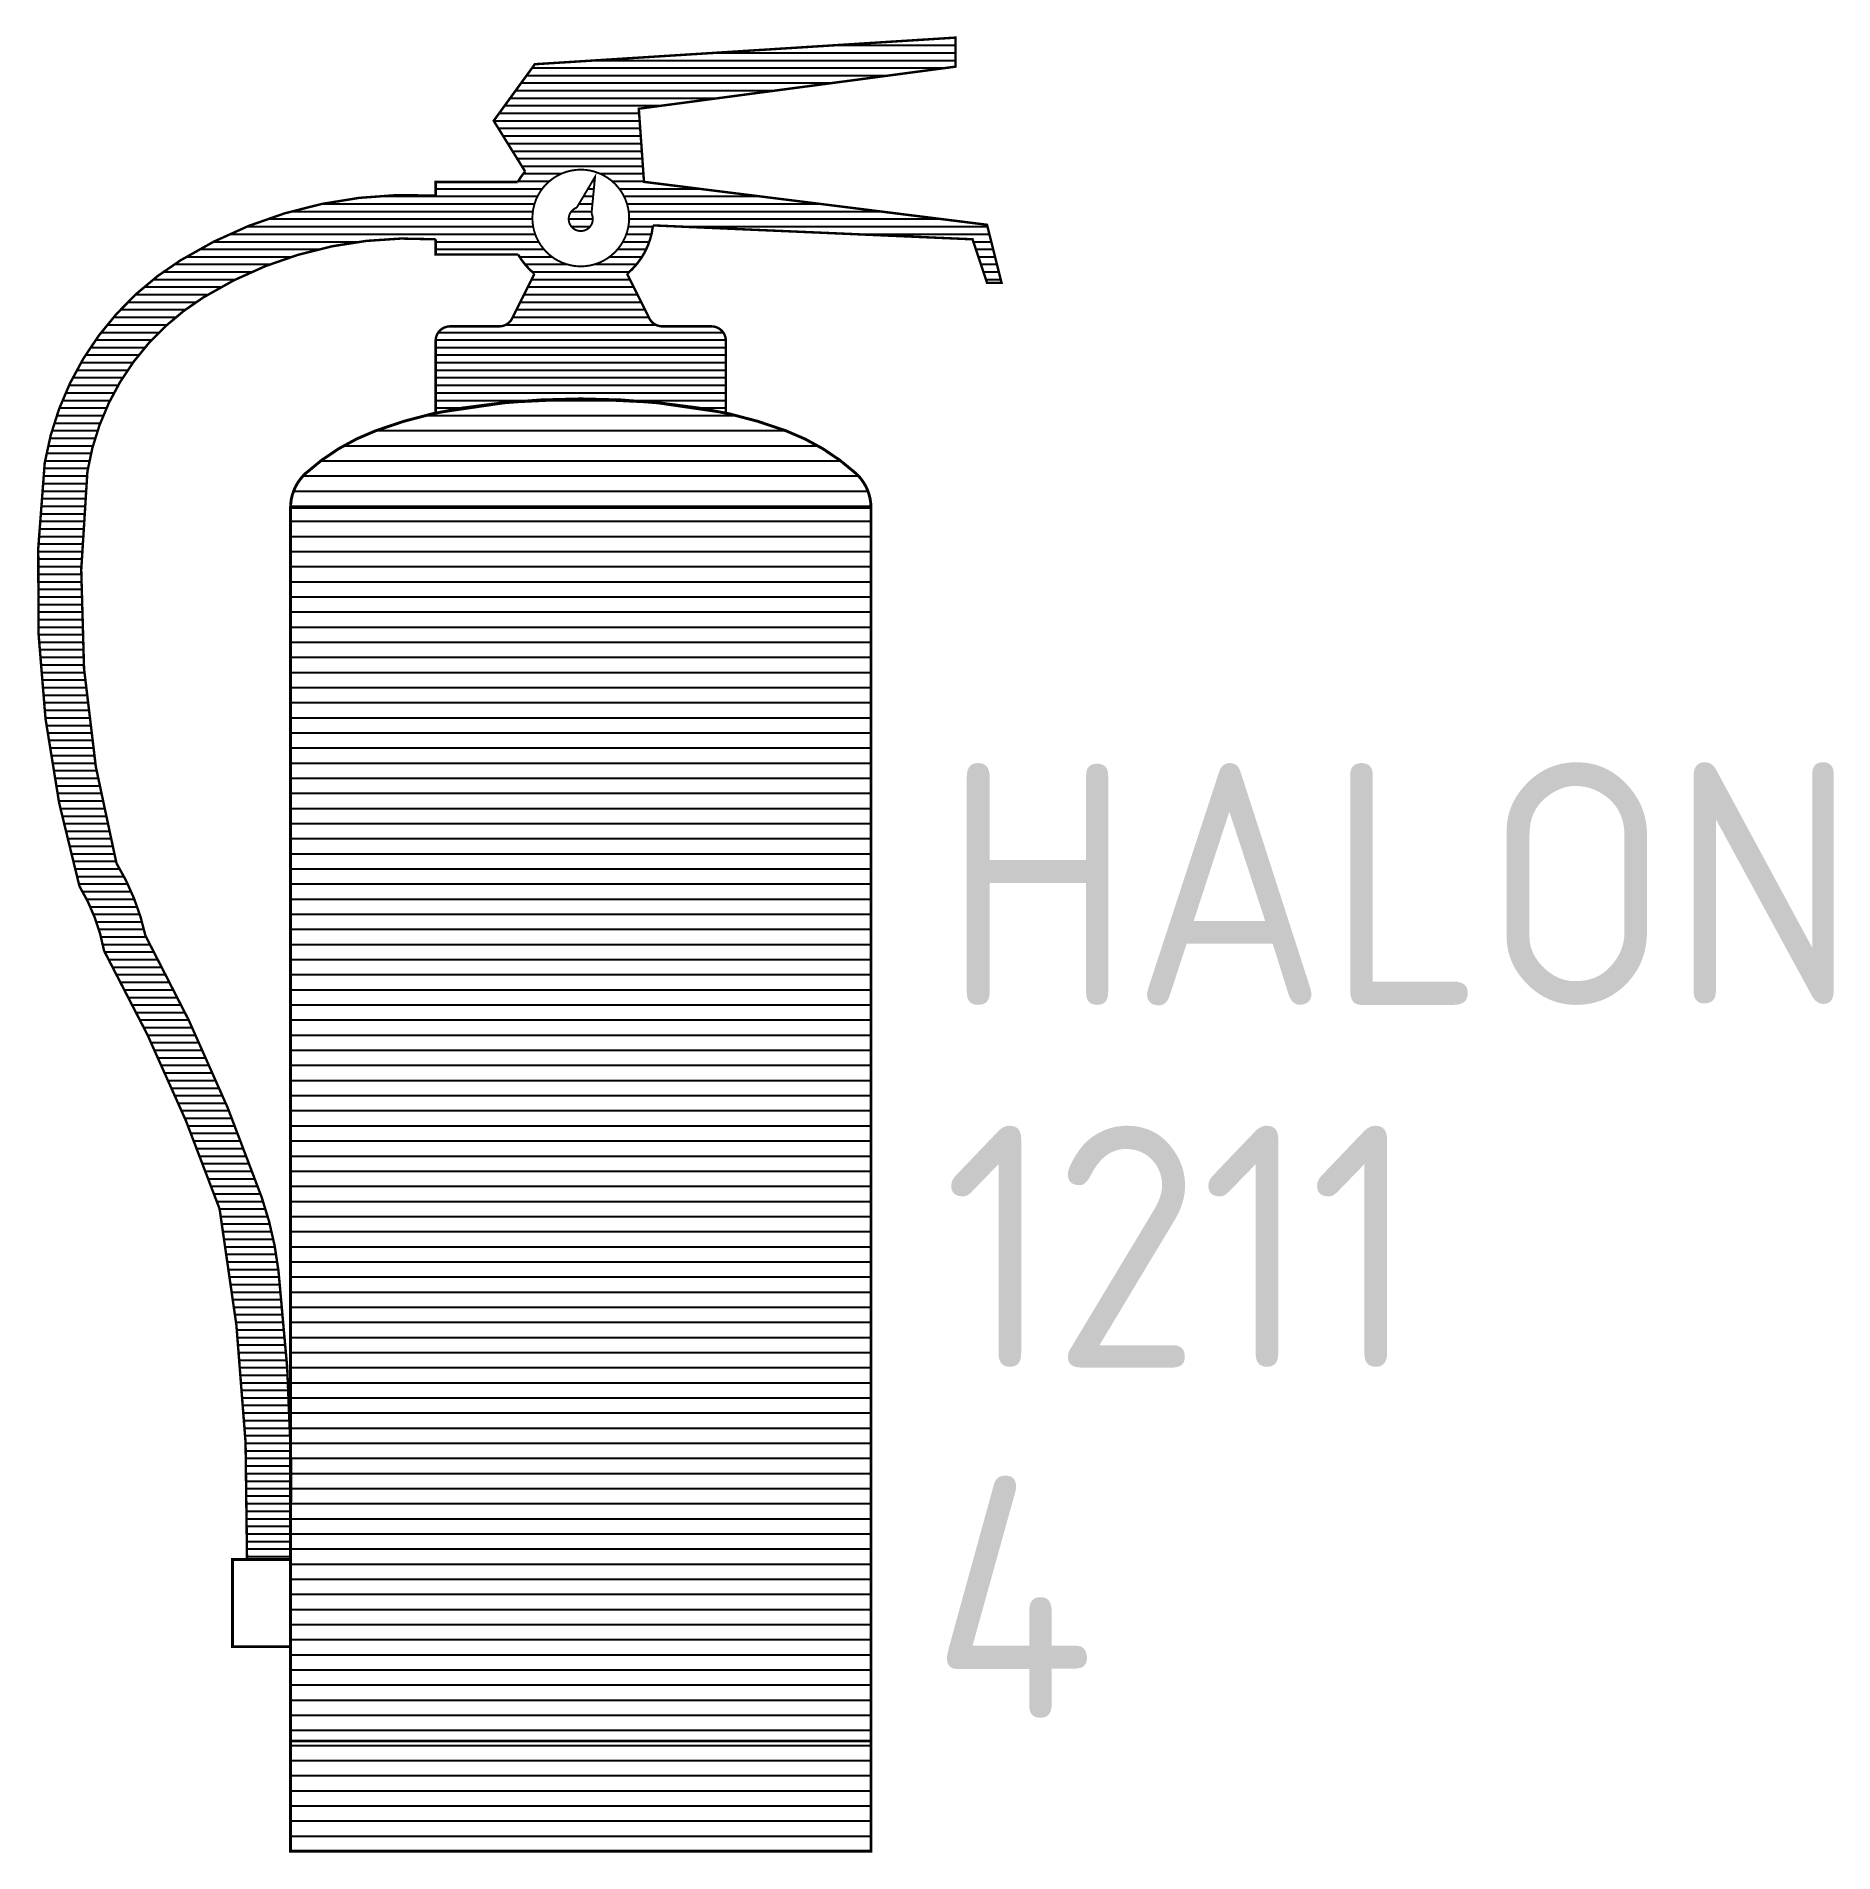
# Model space of a CAD drawing. Extents: x 106.5 to 121.4, y 60.5 to 75.5.
import ezdxf

# ---------------------------------------------------------------- set-up
doc = ezdxf.new("R2010")
doc.units = 0
doc.header["$LTSCALE"] = 2
doc.layers.get('0').update_dxf_attribs({"color": 16, "linetype": 'CONTINUOUS'})
for name, color, linetype in [('ROOD', 1, 'CONTINUOUS'), ('TXT', 7, 'CONTINUOUS'), ('VEILIG', 7, 'CONTINUOUS')]:
    doc.layers.add(name, color=color, linetype=linetype)
doc.styles.get("Standard").update_dxf_attribs({"font": 'ISO'})

# ---------------------------------------------------------------- blocks, each defined once
blk = doc.blocks.new('*X')
at = {"color": 0}
for p, q in [((115.111, 25.438), (116.1, 25.438)), ((112.598, 25.25), (116.025, 25.25)), ((113.134, 25.312), (116.1, 25.312)), ((114.123, 25.375), (116.1, 25.375)), ((112.507, 25.125), (115.084, 25.125)), ((112.553, 25.188), (115.554, 25.188)), ((112.417, 25), (114.143, 25)), ((112.462, 25.062), (114.613, 25.062)), ((112.28, 24.812), (113.487, 24.812)), ((112.326, 24.875), (113.483, 24.875)), ((112.371, 24.938), (113.672, 24.938)), ((112.318, 24.75), (113.491, 24.75)), ((112.357, 24.688), (113.496, 24.688)), ((112.396, 24.625), (113.5, 24.625)), ((112.435, 24.562), (113.505, 24.562)), ((112.473, 24.5), (113.509, 24.5)), ((112.512, 24.438), (113.513, 24.438)), ((112.525, 24.375), (112.841, 24.375)), ((113.159, 24.375), (113.518, 24.375)), ((111.302, 24.188), (112.643, 24.188)), ((111.8, 24.25), (112.682, 24.25)), ((112.483, 24.312), (112.741, 24.312)), ((113.022, 24.188), (113.103, 24.188)), ((113.06, 24.25), (113.109, 24.25)), ((113.097, 24.312), (113.115, 24.312)), ((113.259, 24.312), (113.522, 24.312)), ((113.318, 24.25), (113.976, 24.25)), ((113.357, 24.188), (114.476, 24.188)), ((110.607, 24.062), (112.604, 24.062)), ((110.862, 24.125), (112.617, 24.125)), ((112.922, 24.062), (113.091, 24.062)), ((112.985, 24.125), (113.097, 24.125)), ((113.383, 24.125), (114.976, 24.125)), ((113.396, 24.062), (115.476, 24.062)), ((110.241, 23.938), (112.606, 23.938)), ((110.408, 24), (112.6, 24)), ((112.9, 24), (113.1, 24)), ((112.922, 23.938), (113.078, 23.938)), ((113.394, 23.938), (113.596, 23.938)), ((113.4, 24), (115.976, 24)), ((113.813, 23.938), (116.364, 23.938)), ((109.847, 23.75), (110.834, 23.75)), ((109.966, 23.812), (111.175, 23.812)), ((110.096, 23.875), (112.623, 23.875)), ((111.8, 23.812), (112.651, 23.812)), ((111.8, 23.75), (112.694, 23.75)), ((113.306, 23.75), (113.542, 23.75)), ((113.349, 23.812), (113.567, 23.812)), ((113.377, 23.875), (113.585, 23.875)), ((115.251, 23.875), (116.379, 23.875)), ((116.246, 23.812), (116.395, 23.812)), ((116.267, 23.75), (116.41, 23.75)), ((109.639, 23.625), (110.43, 23.625)), ((109.739, 23.688), (110.609, 23.688)), ((112.493, 23.688), (112.761, 23.688)), ((112.538, 23.625), (112.885, 23.625)), ((113.115, 23.625), (113.462, 23.625)), ((113.239, 23.688), (113.507, 23.688)), ((116.288, 23.688), (116.426, 23.688)), ((116.309, 23.625), (116.442, 23.625)), ((109.389, 23.438), (110.026, 23.438)), ((109.465, 23.5), (110.146, 23.5)), ((109.548, 23.562), (110.279, 23.562)), ((112.563, 23.438), (113.437, 23.438)), ((112.594, 23.5), (113.406, 23.5)), ((112.598, 23.562), (113.402, 23.562)), ((116.33, 23.562), (116.457, 23.562)), ((116.351, 23.5), (116.473, 23.5)), ((109.254, 23.312), (109.819, 23.312)), ((109.319, 23.375), (109.918, 23.375)), ((112.5, 23.312), (113.5, 23.312)), ((112.531, 23.375), (113.469, 23.375)), ((109.137, 23.188), (109.651, 23.188)), ((109.193, 23.25), (109.731, 23.25)), ((112.438, 23.188), (113.562, 23.188)), ((112.469, 23.25), (113.531, 23.25)), ((108.988, 23), (109.452, 23)), ((109.035, 23.062), (109.513, 23.062)), ((109.084, 23.125), (109.579, 23.125)), ((111.8, 23), (114.2, 23)), ((111.823, 23.062), (114.177, 23.062)), ((112.38, 23.125), (113.62, 23.125)), ((108.905, 22.875), (109.345, 22.875)), ((108.945, 22.938), (109.396, 22.938)), ((111.8, 22.938), (114.2, 22.938)), ((111.8, 22.875), (114.2, 22.875)), ((108.799, 22.688), (109.212, 22.688)), ((108.832, 22.75), (109.253, 22.75)), ((108.867, 22.812), (109.297, 22.812)), ((111.8, 22.812), (114.2, 22.812)), ((111.8, 22.75), (114.2, 22.75)), ((111.8, 22.688), (114.2, 22.688)), ((108.74, 22.562), (109.14, 22.562)), ((108.768, 22.625), (109.175, 22.625)), ((111.8, 22.625), (114.2, 22.625)), ((111.8, 22.562), (114.2, 22.562)), ((108.689, 22.438), (109.078, 22.438)), ((108.713, 22.5), (109.108, 22.5)), ((111.8, 22.5), (112.614, 22.5)), ((111.8, 22.438), (112.04, 22.438)), ((112.609, 22.5), (113.391, 22.5)), ((113.386, 22.5), (114.2, 22.5)), ((113.96, 22.438), (114.2, 22.438)), ((108.627, 22.25), (109.004, 22.25)), ((108.646, 22.312), (109.027, 22.312)), ((108.666, 22.375), (109.051, 22.375)), ((111.307, 22.25), (114.693, 22.25)), ((111.713, 22.375), (114.287, 22.375)), ((108.595, 22.125), (108.966, 22.125)), ((108.61, 22.188), (108.984, 22.188)), ((111.04, 22.125), (114.96, 22.125)), ((108.562, 21.938), (108.924, 21.938)), ((108.57, 22), (108.936, 22)), ((108.582, 22.062), (108.95, 22.062)), ((110.851, 22), (115.149, 22)), ((108.549, 21.812), (108.91, 21.812)), ((108.555, 21.875), (108.916, 21.875)), ((110.704, 21.875), (115.296, 21.875)), ((108.538, 21.688), (108.898, 21.688)), ((108.543, 21.75), (108.904, 21.75)), ((110.626, 21.75), (115.374, 21.75)), ((108.524, 21.5), (108.885, 21.5)), ((108.528, 21.562), (108.889, 21.562)), ((108.533, 21.625), (108.894, 21.625)), ((110.6, 21.625), (115.4, 21.625)), ((110.6, 21.5), (115.4, 21.5)), ((108.517, 21.375), (108.878, 21.375)), ((108.521, 21.438), (108.881, 21.438)), ((110.6, 21.375), (115.4, 21.375)), ((108.511, 21.188), (108.871, 21.188)), ((108.512, 21.25), (108.873, 21.25)), ((108.515, 21.312), (108.875, 21.312)), ((110.6, 21.25), (115.4, 21.25)), ((108.508, 21.062), (108.868, 21.062)), ((108.509, 21.125), (108.869, 21.125)), ((110.6, 21.125), (115.4, 21.125)), ((108.508, 21), (108.868, 21)), ((108.508, 20.938), (108.868, 20.938)), ((110.6, 21), (115.4, 21)), ((108.508, 20.875), (108.868, 20.875)), ((108.509, 20.812), (108.869, 20.812)), ((108.51, 20.75), (108.87, 20.75)), ((110.6, 20.875), (115.4, 20.875)), ((110.6, 20.75), (115.4, 20.75)), ((108.511, 20.688), (108.871, 20.688)), ((108.514, 20.625), (108.873, 20.625)), ((110.6, 20.625), (115.4, 20.625)), ((108.516, 20.562), (108.876, 20.562)), ((108.519, 20.5), (108.879, 20.5)), ((108.522, 20.438), (108.882, 20.438)), ((110.6, 20.5), (115.4, 20.5)), ((108.526, 20.375), (108.886, 20.375)), ((108.53, 20.312), (108.89, 20.312)), ((110.6, 20.375), (115.4, 20.375)), ((108.535, 20.25), (108.894, 20.25)), ((108.54, 20.188), (108.9, 20.188)), ((110.6, 20.25), (115.4, 20.25)), ((108.546, 20.125), (108.905, 20.125)), ((108.552, 20.062), (108.911, 20.062)), ((108.558, 20), (108.917, 20)), ((110.6, 20.125), (115.4, 20.125)), ((110.6, 20), (115.4, 20)), ((108.565, 19.938), (108.924, 19.938)), ((108.572, 19.875), (108.932, 19.875)), ((110.6, 19.875), (115.4, 19.875)), ((108.58, 19.812), (108.939, 19.812)), ((108.588, 19.75), (108.947, 19.75)), ((108.597, 19.688), (108.956, 19.688)), ((110.6, 19.75), (115.4, 19.75)), ((108.606, 19.625), (108.965, 19.625)), ((108.616, 19.562), (108.975, 19.562)), ((110.6, 19.625), (115.4, 19.625)), ((108.626, 19.5), (108.985, 19.5)), ((108.636, 19.438), (108.995, 19.438)), ((110.6, 19.5), (115.4, 19.5)), ((108.647, 19.375), (109.006, 19.375)), ((108.659, 19.312), (109.017, 19.312)), ((108.67, 19.25), (109.029, 19.25)), ((110.6, 19.375), (115.4, 19.375)), ((110.6, 19.25), (115.4, 19.25)), ((108.683, 19.188), (109.041, 19.188)), ((108.695, 19.125), (109.054, 19.125)), ((110.6, 19.125), (115.4, 19.125)), ((108.709, 19.062), (109.067, 19.062)), ((108.722, 19), (109.081, 19)), ((108.737, 18.938), (109.095, 18.938)), ((110.6, 19), (115.4, 19)), ((108.751, 18.875), (109.109, 18.875)), ((108.766, 18.812), (109.124, 18.812)), ((110.6, 18.875), (115.4, 18.875)), ((108.782, 18.75), (109.14, 18.75)), ((108.798, 18.688), (109.156, 18.688)), ((110.6, 18.75), (115.4, 18.75)), ((108.814, 18.625), (109.188, 18.625)), ((108.831, 18.562), (109.222, 18.562)), ((108.849, 18.5), (109.253, 18.5)), ((110.6, 18.625), (115.4, 18.625)), ((110.6, 18.5), (115.4, 18.5)), ((108.88, 18.438), (109.282, 18.438)), ((108.913, 18.375), (109.308, 18.375)), ((110.6, 18.375), (115.4, 18.375)), ((108.943, 18.312), (109.331, 18.312)), ((108.97, 18.25), (109.352, 18.25)), ((108.993, 18.188), (109.371, 18.188)), ((110.6, 18.25), (115.4, 18.25)), ((109.014, 18.125), (109.388, 18.125)), ((109.032, 18.062), (109.405, 18.062)), ((110.6, 18.125), (115.4, 18.125)), ((109.047, 18), (109.439, 18)), ((109.063, 17.938), (109.473, 17.938)), ((110.6, 18), (115.4, 18)), ((109.097, 17.875), (109.506, 17.875)), ((109.131, 17.812), (109.539, 17.812)), ((109.165, 17.75), (109.571, 17.75)), ((110.6, 17.875), (115.4, 17.875)), ((110.6, 17.75), (115.4, 17.75)), ((109.198, 17.688), (109.603, 17.688)), ((109.23, 17.625), (109.635, 17.625)), ((110.6, 17.625), (115.4, 17.625)), ((109.263, 17.562), (109.666, 17.562)), ((109.294, 17.5), (109.697, 17.5)), ((109.326, 17.438), (109.727, 17.438)), ((110.6, 17.5), (115.4, 17.5)), ((109.357, 17.375), (109.757, 17.375)), ((109.388, 17.312), (109.787, 17.312)), ((110.6, 17.375), (115.4, 17.375)), ((109.418, 17.25), (109.816, 17.25)), ((109.448, 17.188), (109.845, 17.188)), ((110.6, 17.25), (115.4, 17.25)), ((109.477, 17.125), (109.874, 17.125)), ((109.506, 17.062), (109.902, 17.062)), ((109.535, 17), (109.93, 17)), ((110.6, 17.125), (115.4, 17.125)), ((110.6, 17), (115.4, 17)), ((109.564, 16.938), (109.958, 16.938)), ((109.592, 16.875), (109.985, 16.875)), ((110.6, 16.875), (115.4, 16.875)), ((109.619, 16.812), (110.012, 16.812)), ((109.647, 16.75), (110.038, 16.75)), ((109.673, 16.688), (110.064, 16.688)), ((110.6, 16.75), (115.4, 16.75)), ((109.7, 16.625), (110.09, 16.625)), ((109.726, 16.562), (110.115, 16.562)), ((110.6, 16.625), (115.4, 16.625)), ((109.752, 16.5), (110.14, 16.5)), ((109.778, 16.438), (110.165, 16.438)), ((109.803, 16.375), (110.19, 16.375)), ((110.6, 16.5), (115.4, 16.5)), ((110.6, 16.375), (115.4, 16.375)), ((109.827, 16.312), (110.214, 16.312)), ((109.852, 16.25), (110.237, 16.25)), ((110.6, 16.25), (115.4, 16.25)), ((109.876, 16.188), (110.261, 16.188)), ((109.9, 16.125), (110.284, 16.125)), ((110.6, 16.125), (115.4, 16.125)), ((109.923, 16.062), (110.307, 16.062)), ((109.946, 16), (110.329, 16)), ((109.969, 15.938), (110.351, 15.938)), ((110.6, 16), (115.4, 16)), ((109.991, 15.875), (110.373, 15.875)), ((110.013, 15.812), (110.393, 15.812)), ((110.6, 15.875), (115.4, 15.875)), ((110.024, 15.75), (110.411, 15.75)), ((110.035, 15.688), (110.428, 15.688)), ((110.046, 15.625), (110.443, 15.625)), ((110.6, 15.75), (115.4, 15.75)), ((110.6, 15.625), (115.4, 15.625)), ((110.056, 15.562), (110.457, 15.562)), ((110.066, 15.5), (110.47, 15.5)), ((110.6, 15.5), (115.4, 15.5)), ((110.075, 15.438), (110.481, 15.438)), ((110.085, 15.375), (110.49, 15.375)), ((110.6, 15.375), (115.4, 15.375)), ((110.094, 15.312), (110.499, 15.312)), ((110.103, 15.25), (110.506, 15.25)), ((110.111, 15.188), (110.513, 15.188)), ((110.6, 15.25), (115.4, 15.25)), ((110.119, 15.125), (110.519, 15.125)), ((110.127, 15.062), (110.526, 15.062)), ((110.6, 15.125), (115.4, 15.125)), ((110.135, 15), (110.532, 15)), ((110.142, 14.938), (110.538, 14.938)), ((110.15, 14.875), (110.543, 14.875)), ((110.6, 15), (115.4, 15)), ((110.6, 14.875), (115.4, 14.875)), ((110.157, 14.812), (110.549, 14.812)), ((110.163, 14.75), (110.554, 14.75)), ((110.6, 14.75), (115.4, 14.75)), ((110.17, 14.688), (110.559, 14.688)), ((110.176, 14.625), (110.564, 14.625)), ((110.6, 14.625), (115.4, 14.625)), ((110.182, 14.562), (110.568, 14.562)), ((110.187, 14.5), (110.572, 14.5)), ((110.192, 14.438), (110.576, 14.438)), ((110.6, 14.5), (115.4, 14.5)), ((110.197, 14.375), (110.58, 14.375)), ((110.202, 14.312), (110.584, 14.312)), ((110.6, 14.375), (115.4, 14.375)), ((110.207, 14.25), (110.587, 14.25)), ((110.211, 14.188), (110.59, 14.188)), ((110.215, 14.125), (110.593, 14.125)), ((110.6, 14.25), (115.4, 14.25)), ((110.6, 14.125), (115.4, 14.125)), ((110.219, 14.062), (110.595, 14.062)), ((110.222, 14), (110.598, 14)), ((110.6, 14), (115.4, 14)), ((110.225, 13.938), (110.6, 13.938)), ((110.228, 13.875), (110.602, 13.875)), ((110.6, 13.875), (115.4, 13.875)), ((110.231, 13.812), (110.603, 13.812)), ((110.233, 13.75), (110.605, 13.75)), ((110.235, 13.688), (110.606, 13.688)), ((110.6, 13.75), (115.4, 13.75)), ((110.237, 13.625), (110.607, 13.625)), ((110.239, 13.562), (110.607, 13.562)), ((110.6, 13.625), (115.4, 13.625)), ((110.24, 13.5), (110.608, 13.5)), ((110.241, 13.438), (110.608, 13.438)), ((110.242, 13.375), (110.608, 13.375)), ((110.6, 13.5), (115.4, 13.5)), ((110.6, 13.375), (115.4, 13.375)), ((110.243, 13.312), (110.608, 13.312)), ((110.243, 13.25), (110.607, 13.25)), ((110.6, 13.25), (115.4, 13.25)), ((110.243, 13.188), (110.606, 13.188)), ((110.243, 13.125), (110.605, 13.125)), ((110.6, 13.125), (115.4, 13.125)), ((110.24, 12.938), (110.601, 12.938)), ((110.241, 13), (110.603, 13)), ((110.242, 13.062), (110.604, 13.062)), ((110.6, 13), (115.4, 13)), ((110.6, 12.875), (115.4, 12.875)), ((110.6, 12.75), (115.4, 12.75)), ((110.6, 12.625), (115.4, 12.625)), ((110.6, 12.5), (115.4, 12.5)), ((110.6, 12.375), (115.4, 12.375)), ((110.6, 12.25), (115.4, 12.25)), ((110.6, 12.125), (115.4, 12.125)), ((110.6, 12), (115.4, 12)), ((110.6, 11.875), (115.4, 11.875)), ((110.6, 11.75), (115.4, 11.75)), ((110.6, 11.625), (115.4, 11.625)), ((110.6, 11.5), (115.4, 11.5)), ((110.6, 11.375), (115.4, 11.375)), ((110.6, 11.25), (115.4, 11.25)), ((110.6, 11.125), (115.4, 11.125)), ((110.6, 11), (115.4, 11)), ((110.6, 10.875), (115.4, 10.875)), ((110.6, 10.75), (115.4, 10.75)), ((110.6, 10.625), (115.4, 10.625)), ((110.6, 10.5), (115.4, 10.5))]:
    blk.add_line(p, q, dxfattribs=at)

msp = doc.modelspace()

# ---------------------------------------------------------------- linework, layer by layer
at = {"layer": 'VEILIG', "color": 0, "const_width": 0.02}
msp.add_lwpolyline([(108.6, 62.912), (108.24, 62.912, 0.04923), (108.013, 65.813, 0.042034), (107.058, 67.947, 0.090091), (106.854, 68.482, -0.098732), (106.567, 71.983, -0.215576), (107.69, 73.658, -0.154787), (109.8, 74.193), (109.8, 74.306), (110.479, 74.306, -0.044244), (110.54, 74.393), (110.28, 74.812), (110.62, 75.28), (114.1, 75.5), (114.1, 75.26), (111.48, 74.912), (111.523, 74.307), (114.36, 73.952), (114.48, 73.472), (114.36, 73.472), (114.24, 73.832), (111.597, 73.947, -0.196626), (111.383, 73.546), (111.567, 73.178, 0.284079), (111.674, 73.112), (112.08, 73.112, -0.414214), (112.2, 72.992), (112.2, 72.395, 0.097305), (109.8, 72.395), (109.8, 72.992, -0.414214), (109.92, 73.112), (110.326, 73.112, 0.284079), (110.433, 73.178), (110.617, 73.546, -0.088007), (110.482, 73.706), (109.8, 73.706), (109.8, 73.832, 0.156465), (107.88, 73.352, 0.217015), (106.92, 71.912, 0.091271), (107.16, 68.672, -0.082823), (107.4, 68.072, -0.041423), (108.36, 65.912, -0.055325), (108.5, 65.3, -0.03637), (108.6, 62.9)], format="xyb", dxfattribs=at)
at = {"layer": 'VEILIG', "color": 0}
for points, const_width in [([(110.6, 74.008, 1), (111.4, 74.008, 1)], 0.016), ([(110.967, 74.094, 2.656684), (111.089, 74.045), (111.118, 74.348)], 0.016), ([(108.726, 71.897, 0.211848), (108.6, 71.612), (108.6, 60.5), (113.4, 60.5), (113.4, 71.612, 0.211848), (113.274, 71.897, 0.094525), (112.697, 72.248, 0.051213), (111.98, 72.436, 0.038544), (111, 72.512, 0.038544), (110.02, 72.436, 0.051213), (109.303, 72.248, 0.094525)], 0.024)]:
    msp.add_lwpolyline(points, format="xyb", close=True, dxfattribs=dict(at, const_width=const_width))
at = {"layer": 'VEILIG', "color": 0, "const_width": 0.024}
for points in [[(113.4, 71.612), (108.6, 71.612)], [(108.6, 62.192), (108.12, 62.192), (108.12, 62.912), (108.6, 62.912)], [(113.4, 61.412), (108.6, 61.412)]]:
    msp.add_lwpolyline(points, dxfattribs=at)

# ---------------------------------------------------------------- block references
at = {"layer": 'ROOD', "color": 0}
msp.add_blockref('*X', (-2, 50), dxfattribs=at)
at = {"layer": 'VEILIG', "color": 0}
msp.add_blockref('*X', (-2, 50), dxfattribs=at)

# ---------------------------------------------------------------- texts
at = {"layer": 'TXT', "color": 0}
for s, p in [('HALON', (114, 67.5)), ('1211', (114, 64.5)), ('4', (113.9, 61.6))]:
    msp.add_text(s, height=2, dxfattribs=at).set_placement(p)

doc.saveas('drawing.dxf')
